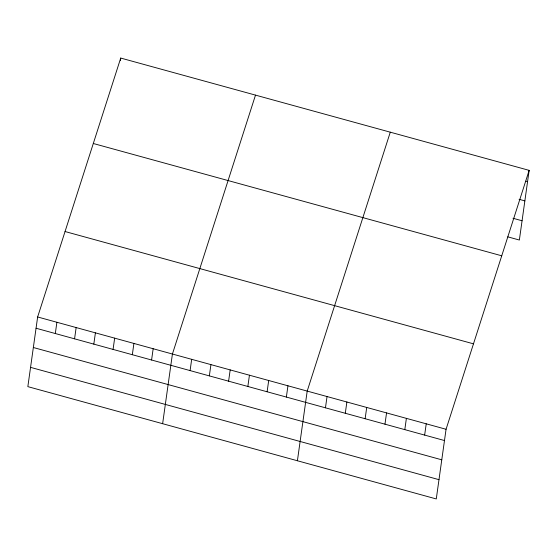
<?xml version="1.0" encoding="UTF-8"?>
<svg xmlns="http://www.w3.org/2000/svg" width="557" height="557" viewBox="0 0 557 557"><rect width="100%" height="100%" fill="white"/><g stroke="black" fill="none" stroke-linecap="round" stroke-linejoin="round"><path stroke-width="0.84" d="M37.639 316.968L27.85 386.635L436.277 498.94L446.066 429.273L529.15 170.365L120.723 58.06L37.639 316.968L446.066 429.273M55.31 333.532L56.898 322.266M74.568 338.823L76.149 327.558M120.382 60.476L120.723 58.06M93.82 344.122L95.407 332.849M113.078 349.413L114.658 338.148M132.329 354.712L133.91 343.439M151.581 360.003L153.168 348.738M162.63 423.696L172.419 354.029L255.503 95.122M190.09 370.593L191.678 359.328M209.348 375.884L210.929 364.619M228.6 381.183L230.187 369.911M247.858 386.474L249.439 375.209M267.109 391.773L268.697 380.501M286.368 397.064L287.948 385.799M297.41 460.757L307.199 391.091L390.283 132.183M325.455 407.815L327.043 396.542M345.291 413.266L346.879 402.001M365.134 418.725L366.715 407.452M384.971 424.176L386.551 412.911M404.807 429.635L406.394 418.363M424.643 435.087L426.23 423.821M529.15 170.365L519.361 240.032L507.789 236.85M525.912 181.178L527.57 181.631M519.075 199.315L524.861 200.903M512.976 218.26L522.069 220.76M93.304 143.497L501.732 255.802M65.058 231.531L473.485 343.836M36.059 328.24L444.486 440.545M33.35 347.512L441.778 459.817M30.558 367.362L438.986 479.668"/></g></svg>
